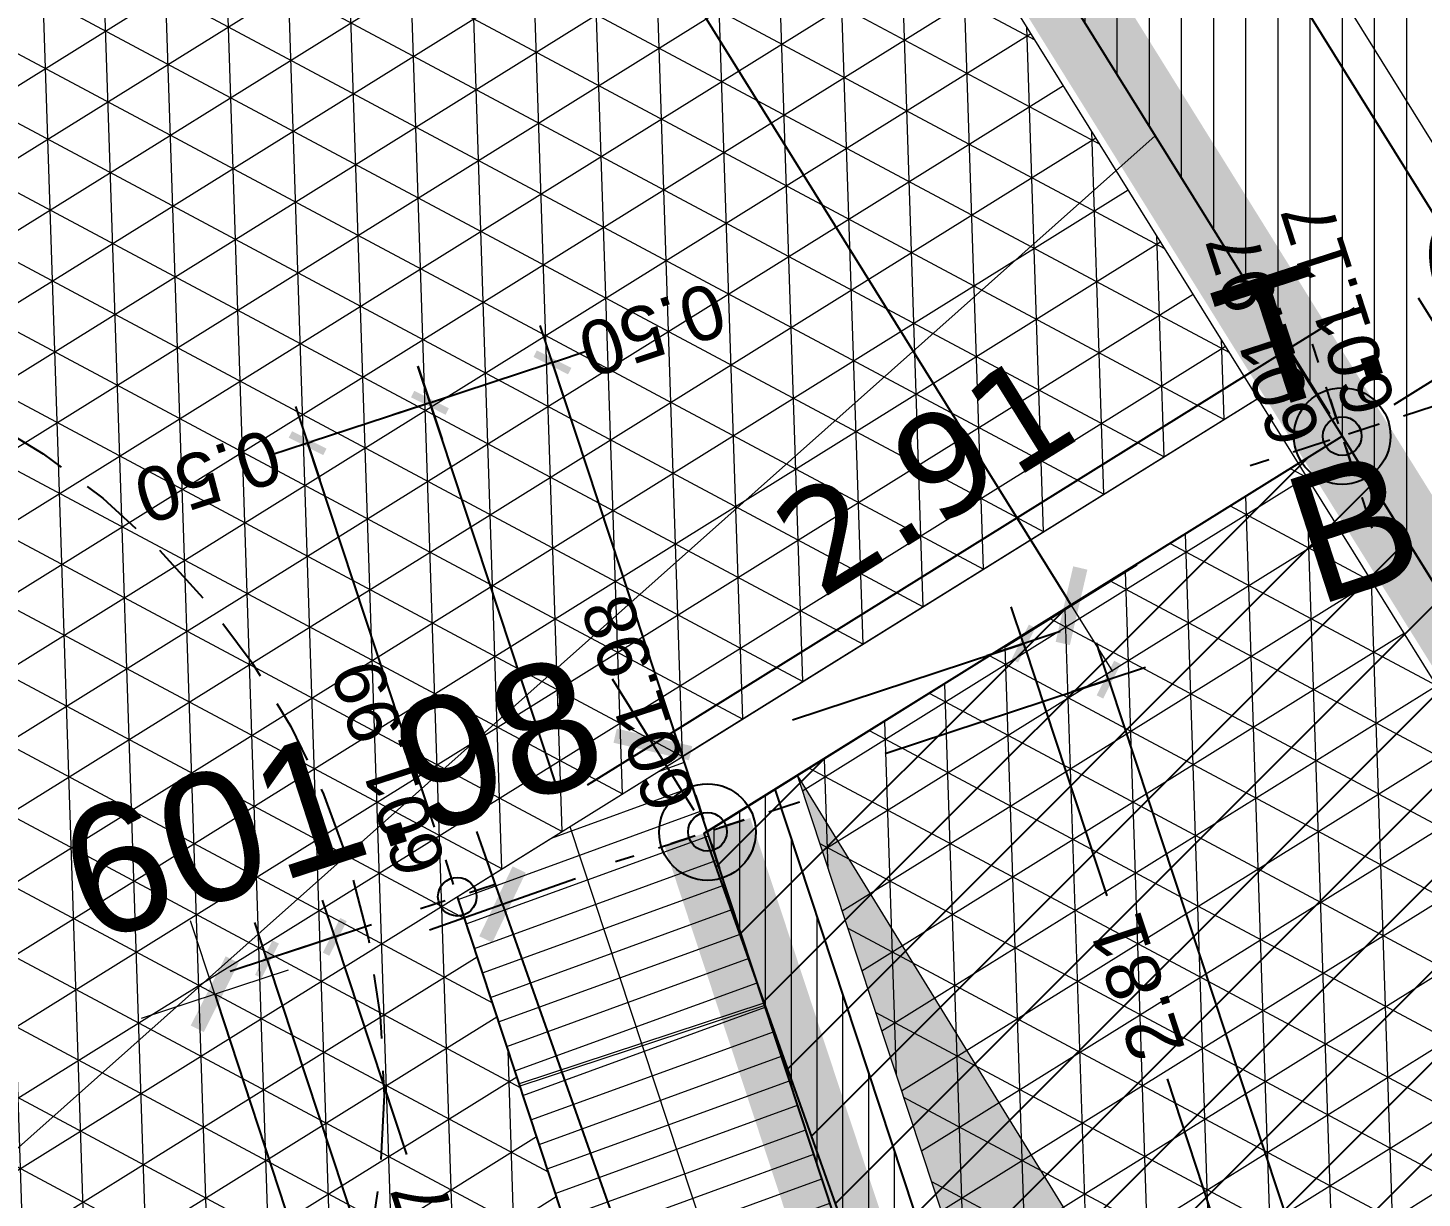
# Model space of a CAD drawing. Header units: metres. Extents: x 678805 to 1359287, y 2747329 to 5497370.
# Drawn here: x 679722.32 to 679727.73, y 2748633.65 to 2748638.19 of the extents above; entities that cross this region are included whole.
import ezdxf
from ezdxf.enums import TextEntityAlignment as Align

# ---------------------------------------------------------------- set-up
doc = ezdxf.new("R2010")
doc.units = ezdxf.units.M
for name, pattern in [('XREF_MON_BUILDINGS$0$DASHEDX2', [1.5, 1, -0.5]), ('XREF_MON_SFT_TREES$0$HIDDEN', [0.375, 0.25, -0.125]), ('XREF_MON_WATERFEATURE$0$DASHEDX2', [1.5, 1, -0.5])]:
    doc.linetypes.add(name, pattern=pattern)
for name, color, linetype in [('00_XREF_MON_HSC_PAVEMENT', 7, 'Continuous'), ('00_XREF_TWQ_BUILDINGS', 7, 'Continuous'), ('00_XREF_TWQ_SFT_TREES', 7, 'Continuous'), ('XREF_MON_BUILDINGS$0$02-L-05 Stair', 6, 'Continuous'), ('XREF_MON_BUILDINGS$0$02-L-05 Stair_Levels', 81, 'Continuous'), ('XREF_MON_BUILDINGS$0$COTAUX', 7, 'Continuous'), ('XREF_MON_GENERAL_LAYOUT$0$02-L-Edge Line', 4, 'Continuous'), ('XREF_MON_GENERAL_LAYOUT$0$02-L-Edge Line Stair +10cm', 6, 'Continuous'), ('XREF_MON_GENERAL_LAYOUT$0$02-L-Plan Change', 8, 'Continuous'), ('XREF_MON_SFT_TREES$0$SL_TREE_CANOPY', 251, 'XREF_MON_SFT_TREES$0$HIDDEN'), ('XREF_MON_WATERFEATURE$0$COTAUX', 7, 'Continuous')]:
    doc.layers.add(name, color=color, linetype=linetype)
for name, color, linetype, true_color in [('02-L-Waterfeatures 01', 7, 'Continuous', 0x4da6ff), ('XREF_MON_SFT_TREES$0$SL_TREE_ACACIA_FARNESIANA', 7, 'Continuous', 0xe0e000), ('XREF_MON_WATERFEATURE$0$01-TX-Cotes_1-100', 7, 'Continuous', 0x3f5f7f), ('XREF_MON_WATERFEATURE$0$01-TX-Dimensions_1-100', 7, 'Continuous', 0x3f5f7f)]:
    doc.layers.add(name, color=color, linetype=linetype, true_color=true_color)
for name, color, linetype, lineweight in [('XREF_MON_BUILDINGS$0$02-L-02 Retaining walls', 4, 'Continuous', 5), ('XREF_MON_BUILDINGS$0$02-L-02 Retaining walls_levels', 21, 'Continuous', 5), ('XREF_MON_GENERAL_LAYOUT$0$02-L-Level Curves 0.25-0.75m', 33, 'Continuous', 5), ('XREF_MON_GENERAL_LAYOUT$0$02-L-Level Curves 0.50m', 33, 'Continuous', 5), ('XREF_MON_GENERAL_LAYOUT$0$02-L-Level Curves 1m', 37, 'Continuous', 5), ('XREF_MON_GENERAL_LAYOUT$0$02-L-Material Change', 251, 'Continuous', 5), ('XREF_MON_HSC_PAVEMENT$0$02-L-B-Flat Bar', 251, 'Continuous', 5)]:
    doc.layers.add(name, color=color, linetype=linetype, lineweight=lineweight)
for name, color, linetype, lineweight, true_color in [('XREF_MON_HSC_PAVEMENT$0$03-TR-Pavement_01_Compacted Ground', 7, 'Continuous', 5, 0x5a4f30), ('XREF_MON_HSC_PAVEMENT$0$03-TR-Pavement_02_Sealed Gravel', 7, 'Continuous', 5, 0x38321e), ('XREF_MON_HSC_PAVEMENT$0$03-TR-Pavement_05_Precast irregular Concrete Blocks_Open Joint', 7, 'Continuous', 5, 0x82ae7e), ('XREF_MON_HSC_PAVEMENT$0$03-TR-Pavement_07_Precast Concrete Blocks 60X40', 7, 'Continuous', 5, 0x999999), ('XREF_MON_HSC_PAVEMENT$0$03-TR-Pavement_07_Precast irregular Concrete Blocks', 7, 'Continuous', 5, 0xb3b3b3), ('XREF_MON_WATERFEATURE$0$02-L-projecció 2', 7, 'Continuous', 5, 0x636363)]:
    doc.layers.add(name, color=color, linetype=linetype, lineweight=lineweight, true_color=true_color)
doc.layers.get('XREF_MON_SFT_TREES$0$SL_TREE_ACACIA_FARNESIANA').off()
doc.styles.add('XREF_MON_BUILDINGS$0$E200', font='verdana.ttf', dxfattribs={"height": 0.4})
doc.styles.add('XREF_MON_BUILDINGS$0$Standard', font='arial.ttf')
doc.styles.add('XREF_MON_GENERAL_LAYOUT$0$Standard', font='arial.ttf')
doc.styles.add('XREF_MON_WATERFEATURE$0$Standard', font='arial.ttf')
doc.dimstyles.new('XREF_MON_BUILDINGS$0$E200', dxfattribs={"dimscale": 0.03, "dimtxt": 12, "dimasz": 1, "dimexe": 0.1, "dimexo": 1, "dimgap": 4, "dimtad": 1, "dimzin": 0, "dimdsep": 46, "dimtxsty": 'XREF_MON_BUILDINGS$0$E200', "dimblk1": 'XREF_MON_BUILDINGS$0$LINCOT200', "dimblk2": 'XREF_MON_BUILDINGS$0$LINCOT200', "dimsah": 1, "dimcen": 0.1, "dimdle": 0.1, "dimse1": 1, "dimse2": 1, "dimclrt": 256, "dimadec": 0, "dimazin": 0, "dimtfac": 0.015385, "dimtofl": 0, "dimtmove": 0, "dimatfit": 3, "dimldrblk": 'XREF_MON_BUILDINGS$0$LINCOT200', "dimfxl": 1, "dimtolj": 1, "dimtzin": 0, "dimarcsym": 0})
doc.dimstyles.new('XREF_MON_WATERFEATURE$0$E100', dxfattribs={"dimscale": 0.03, "dimtxt": 7, "dimasz": 0.5, "dimexe": 0.1, "dimexo": 15, "dimgap": 4, "dimtad": 1, "dimzin": 0, "dimdsep": 46, "dimtxsty": 'XREF_MON_WATERFEATURE$0$Standard', "dimblk1": 'XREF_MON_WATERFEATURE$0$LINCOT200', "dimblk2": 'XREF_MON_WATERFEATURE$0$LINCOT200', "dimsah": 1, "dimcen": 0.1, "dimdle": 0.1, "dimclrt": 256, "dimadec": 0, "dimazin": 0, "dimtfac": 0.015385, "dimtofl": 0, "dimtmove": 0, "dimatfit": 3, "dimldrblk": 'XREF_MON_WATERFEATURE$0$LINCOT200', "dimfxl": 1, "dimtolj": 1, "dimtzin": 0, "dimarcsym": 0})
pattern_1 = [(90, (15.58814, 5.14732), (-0.1247775, 0), [])]

# ---------------------------------------------------------------- blocks, each defined once
blk = doc.blocks.new('*U159')
at = {"linetype": 'XREF_MON_BUILDINGS$0$DASHEDX2', "ltscale": 0.5}
for points in [[(0, -1.5), (0, 1.5)], [(1.5, 0), (-1.5, 0)]]:
    blk.add_lwpolyline(points, dxfattribs=at)
blk.add_circle((0, 0), 0.75)
at = {"ltscale": 0.3, "style": 'XREF_MON_BUILDINGS$0$Standard'}
blk.add_attdef('COTES', text='', height=2, dxfattribs=at).set_placement((-5.388, 2.308), align=Align.MIDDLE)
blk = doc.blocks.new('XREF_MON_BUILDINGS$0$LINCOT200')
for p, q in [((0, -10), (0, 10)), ((0, 0), (10, 0))]:
    blk.add_line(p, q)
at = {"const_width": 1.88}
blk.add_lwpolyline([(3.54, -3.54), (-3.54, 3.54)], dxfattribs=at)
at = {"layer": 'XREF_MON_BUILDINGS$0$COTAUX'}
blk.add_line((0, 0), (-1.25, 0), dxfattribs=at)
blk = doc.blocks.new('*D232')
at = {"layer": 'DEFPOINTS', "color": 0, "transparency": 16777216}
for p in [(679724.956, 2748635.0672), (679731.1618, 2748616.2024), (679729.2507, 2748615.5737)]:
    blk.add_point(p, dxfattribs=at)
at = {"layer": 'XREF_MON_BUILDINGS$0$02-L-02 Retaining walls_levels', "color": 0, "lineweight": -2, "transparency": 16777216}
blk.add_line((679723.0542, 2748634.41), (679729.2413, 2748615.6022), dxfattribs=at)
at = {"layer": 'XREF_MON_BUILDINGS$0$02-L-02 Retaining walls_levels', "color": 0, "lineweight": -2, "transparency": 16777216, "xscale": 0.03, "yscale": 0.03, "zscale": 0.03}
for p, rotation in [((679723.0448, 2748634.4385), 108.2093313821452), ((679729.2507, 2748615.5737), 288.2093313821453)]:
    blk.add_blockref('XREF_MON_BUILDINGS$0$LINCOT200', p, dxfattribs=dict(at, rotation=rotation))
at = {"layer": 'XREF_MON_BUILDINGS$0$02-L-02 Retaining walls_levels', "transparency": 16777216, "insert": (679726.4604, 2748625.109), "char_height": 0.4, "attachment_point": 5, "rotation": 288.2093, "style": 'XREF_MON_BUILDINGS$0$E200'}
blk.add_mtext('\\A1;19.86', dxfattribs=at)
blk = doc.blocks.new('*D183')
at = {"layer": 'DEFPOINTS', "color": 0, "transparency": 16777216}
for p in [(679721.0882, 2748646.7587), (679735.4847, 2748625.0724), (679734.8369, 2748624.6692)]:
    blk.add_point(p, dxfattribs=at)
at = {"layer": 'XREF_MON_BUILDINGS$0$02-L-02 Retaining walls_levels', "color": 0, "lineweight": -2, "transparency": 16777216}
blk.add_line((679721.7518, 2748647.1365), (679735.4688, 2748625.0978), dxfattribs=at)
at = {"layer": 'XREF_MON_BUILDINGS$0$02-L-02 Retaining walls_levels', "color": 0, "lineweight": -2, "transparency": 16777216, "xscale": 0.03, "yscale": 0.03, "zscale": 0.03}
for p, rotation in [((679721.736, 2748647.1619), 121.8984010332734), ((679735.4847, 2748625.0724), 301.8984010332734)]:
    blk.add_blockref('XREF_MON_BUILDINGS$0$LINCOT200', p, dxfattribs=dict(at, rotation=rotation))
at = {"layer": 'XREF_MON_BUILDINGS$0$02-L-02 Retaining walls_levels', "transparency": 16777216, "insert": (679729.6552, 2748635.0597), "char_height": 0.4, "attachment_point": 5, "rotation": 301.8984, "style": 'XREF_MON_BUILDINGS$0$E200'}
blk.add_mtext('\\A1;26.02', dxfattribs=at)
blk = doc.blocks.new('*D219')
at = {"layer": 'DEFPOINTS', "color": 0, "ltscale": 0.3, "transparency": 16777216}
for p in [(679727.4229, 2748636.602), (679724.7442, 2748635.4072), (679724.9561, 2748635.0667)]:
    blk.add_point(p, dxfattribs=at)
at = {"layer": 'XREF_MON_BUILDINGS$0$02-L-05 Stair_Levels', "color": 0, "lineweight": -2, "ltscale": 0.3, "transparency": 16777216}
blk.add_line((679727.1855, 2748636.9266), (679724.7697, 2748635.423), dxfattribs=at)
at = {"layer": 'XREF_MON_BUILDINGS$0$02-L-05 Stair_Levels', "color": 0, "lineweight": -2, "ltscale": 0.3, "transparency": 16777216, "xscale": 0.03, "yscale": 0.03, "zscale": 0.03}
for p, rotation in [((679727.2109, 2748636.9425), 31.89840104439388), ((679724.7442, 2748635.4072), 211.8984010443939)]:
    blk.add_blockref('XREF_MON_BUILDINGS$0$LINCOT200', p, dxfattribs=dict(at, rotation=rotation))
at = {"layer": 'XREF_MON_BUILDINGS$0$02-L-05 Stair_Levels', "ltscale": 0.3, "transparency": 16777216, "insert": (679725.8042, 2748636.4534), "char_height": 0.4, "attachment_point": 5, "rotation": 31.8984, "style": 'XREF_MON_BUILDINGS$0$E200'}
blk.add_mtext('\\A1;2.91', dxfattribs=at)
blk = doc.blocks.new('*D215')
at = {"layer": 'DEFPOINTS', "color": 0, "transparency": 16777216}
for p in [(679721.0969, 2748646.7657), (679727.4229, 2748636.6019), (679726.368, 2748635.9454)]:
    blk.add_point(p, dxfattribs=at)
at = {"layer": 'XREF_MON_BUILDINGS$0$02-L-02 Retaining walls_levels', "color": 0, "lineweight": -2, "transparency": 16777216}
blk.add_line((679720.0579, 2748646.0836), (679726.3522, 2748635.9708), dxfattribs=at)
at = {"layer": 'XREF_MON_BUILDINGS$0$02-L-02 Retaining walls_levels', "color": 0, "lineweight": -2, "transparency": 16777216, "xscale": 0.03, "yscale": 0.03, "zscale": 0.03}
for p, rotation in [((679720.0421, 2748646.1091), 121.8984010276611), ((679726.368, 2748635.9454), 301.8984010276611)]:
    blk.add_blockref('XREF_MON_BUILDINGS$0$LINCOT200', p, dxfattribs=dict(at, rotation=rotation))
at = {"layer": 'XREF_MON_BUILDINGS$0$02-L-02 Retaining walls_levels', "transparency": 16777216, "insert": (679723.4835, 2748641.2005), "char_height": 0.4, "attachment_point": 5, "rotation": 301.8984, "style": 'XREF_MON_BUILDINGS$0$E200'}
blk.add_mtext('\\A1;11.97', dxfattribs=at)
blk = doc.blocks.new('*U120')
at = {"linetype": 'XREF_MON_BUILDINGS$0$DASHEDX2', "ltscale": 0.5}
for points in [[(0, -1.5), (0, 1.5)], [(1.5, 0), (-1.5, 0)]]:
    blk.add_lwpolyline(points, dxfattribs=at)
blk.add_circle((0, 0), 0.75)
at = {"ltscale": 0.3, "style": 'XREF_MON_BUILDINGS$0$Standard'}
blk.add_attdef('COTES', text='', height=2, dxfattribs=at).set_placement((4.577, 1.739), align=Align.MIDDLE)
blk = doc.blocks.new('*U163')
at = {"linetype": 'XREF_MON_BUILDINGS$0$DASHEDX2', "ltscale": 0.5}
for points in [[(0, -1.5), (0, 1.5)], [(1.5, 0), (-1.5, 0)]]:
    blk.add_lwpolyline(points, dxfattribs=at)
blk.add_circle((0, 0), 0.75)
at = {"ltscale": 0.3, "style": 'XREF_MON_BUILDINGS$0$Standard'}
blk.add_attdef('COTES', text='', height=2, dxfattribs=at).set_placement((4.78, -1.389), align=Align.MIDDLE)
blk = doc.blocks.new('*D168')
at = {"layer": 'DEFPOINTS', "color": 0, "ltscale": 0.3, "transparency": 16777216}
for p in [(679727.8723, 2748636.8834), (679727.4208, 2748636.6024), (679734.8435, 2748624.6765)]:
    blk.add_point(p, dxfattribs=at)
at = {"layer": 'XREF_MON_BUILDINGS$0$02-L-05 Stair_Levels', "color": 0, "lineweight": -2, "ltscale": 0.3, "transparency": 16777216}
blk.add_line((679735.2791, 2748624.983), (679727.8881, 2748636.8579), dxfattribs=at)
at = {"layer": 'XREF_MON_BUILDINGS$0$02-L-05 Stair_Levels', "color": 0, "lineweight": -2, "ltscale": 0.3, "transparency": 16777216, "xscale": 0.03, "yscale": 0.03, "zscale": 0.03}
for p, rotation in [((679727.8723, 2748636.8834), 121.8982396766706), ((679735.2949, 2748624.9575), 301.8982396766706)]:
    blk.add_blockref('XREF_MON_BUILDINGS$0$LINCOT200', p, dxfattribs=dict(at, rotation=rotation))
at = {"layer": 'XREF_MON_BUILDINGS$0$02-L-05 Stair_Levels', "ltscale": 0.3, "transparency": 16777216, "insert": (679731.8622, 2748631.0939), "char_height": 0.4, "attachment_point": 5, "rotation": 301.8982, "style": 'XREF_MON_BUILDINGS$0$E200'}
blk.add_mtext('\\A1;14.05', dxfattribs=at)
blk = doc.blocks.new('*D169')
at = {"layer": 'DEFPOINTS', "color": 0, "ltscale": 0.3, "transparency": 16777216}
for p in [(679724.954, 2748635.067), (679729.7488, 2748621.5056), (679728.9557, 2748621.2252)]:
    blk.add_point(p, dxfattribs=at)
at = {"layer": 'XREF_MON_BUILDINGS$0$02-L-05 Stair_Levels', "color": 0, "lineweight": -2, "ltscale": 0.3, "transparency": 16777216}
blk.add_line((679724.1709, 2748634.7583), (679728.9457, 2748621.2534), dxfattribs=at)
at = {"layer": 'XREF_MON_BUILDINGS$0$02-L-05 Stair_Levels', "color": 0, "lineweight": -2, "ltscale": 0.3, "transparency": 16777216, "xscale": 0.03, "yscale": 0.03, "zscale": 0.03}
for p, rotation in [((679724.1609, 2748634.7866), 109.4712922501965), ((679728.9557, 2748621.2252), 289.4712922501965)]:
    blk.add_blockref('XREF_MON_BUILDINGS$0$LINCOT200', p, dxfattribs=dict(at, rotation=rotation))
at = {"layer": 'XREF_MON_BUILDINGS$0$02-L-05 Stair_Levels', "ltscale": 0.3, "transparency": 16777216, "insert": (679726.8686, 2748628.1156), "char_height": 0.4, "attachment_point": 5, "rotation": 289.4713, "style": 'XREF_MON_BUILDINGS$0$E200'}
blk.add_mtext('\\A1;14.38', dxfattribs=at)
blk = doc.blocks.new('XREF_MON_SFT_TREES$0$Acacia_pycnantha')
at = {"layer": 'XREF_MON_SFT_TREES$0$SL_TREE_CANOPY', "linetype": 'XREF_MON_SFT_TREES$0$HIDDEN'}
blk.add_circle((0, 0), 3, dxfattribs=at)
blk = doc.blocks.new('XREF_MON_SFT_TREES')
at = {"layer": 'XREF_MON_SFT_TREES$0$SL_TREE_ACACIA_FARNESIANA', "rotation": 25.44812939262281}
blk.add_blockref('XREF_MON_SFT_TREES$0$Acacia_pycnantha', (679720.7021, 2748634.0471), dxfattribs=at)
blk = doc.blocks.new('XREF_MON_HSC_PAVEMENT')
at = {"layer": 'XREF_MON_HSC_PAVEMENT$0$03-TR-Pavement_01_Compacted Ground'}
h = blk.add_hatch(dxfattribs=at)
h.set_pattern_fill('ANSI31', color=256, scale=0.0393, angle=45)
h.set_pattern_definition(pattern_1)
h.paths.add_polyline_path([(679731.8593, 2748629.4671), (679732.6235, 2748629.9427), (679723.081, 2748645.2737), (679721.0932, 2748646.7651)])
at = {"layer": 'XREF_MON_HSC_PAVEMENT$0$03-TR-Pavement_02_Sealed Gravel', "linetype": 'Continuous'}
h = blk.add_hatch(dxfattribs=at)
h.set_pattern_fill('ANSI31', color=256, scale=0.0393, angle=45)
h.set_pattern_definition(pattern_1)
h.paths.add_polyline_path([(679733.013, 2748646.8588), (679734.252, 2748647.63), (679733.9617, 2748648.5094), (679732.7227, 2748647.7382), (679730.951, 2748653.1045), (679732.19, 2748653.8757), (679725.0315, 2748657.4611), (679728.0347, 2748648.3652), (679726.7953, 2748647.5938), (679723.7926, 2748656.6901), (679725.0313, 2748657.4611), (679717.8736, 2748661.0461), (679723.081, 2748645.2737), (679732.6235, 2748629.9427), (679731.8595, 2748629.4672), (679734.7891, 2748624.7604), (679740.6071, 2748628.3816), (679738.8185, 2748633.7988), (679738.1654, 2748635.7769), (679737.8751, 2748636.6563), (679736.6361, 2748635.8851), (679734.9549, 2748640.9773), (679736.1939, 2748641.7485), (679735.9035, 2748642.6279), (679734.6645, 2748641.8567)])
h.paths.add_polyline_path([(679728.473, 2748651.5621), (679729.712, 2748652.3333), (679732.4271, 2748644.1094), (679731.1881, 2748643.3382)], flags=16)
h.paths.add_polyline_path([(679730.9475, 2748639.5431), (679729.7075, 2748638.7713), (679727.0856, 2748646.7143), (679728.325, 2748647.4858)], flags=16)
h.paths.add_polyline_path([(679731.4785, 2748642.4588), (679732.7175, 2748643.2301), (679734.3987, 2748638.1379), (679733.1597, 2748637.3667)], flags=16)
h.paths.add_polyline_path([(679725.5568, 2748646.8229), (679724.3178, 2748646.0517), (679721.3146, 2748655.1478), (679722.5537, 2748655.919)], flags=16)
h.paths.add_polyline_path([(679734.689, 2748637.2585), (679736.3405, 2748632.2563), (679735.1015, 2748631.4851), (679733.45, 2748636.4873)], flags=16)
at = {"layer": 'XREF_MON_HSC_PAVEMENT$0$03-TR-Pavement_05_Precast irregular Concrete Blocks_Open Joint'}
h = blk.add_hatch(dxfattribs=at)
h.set_pattern_fill('SWAMP', color=256, scale=0.01)
h.set_pattern_definition([(0, (0, 0), (0.127, 0.219970452362), [0.03175, -0.22225]), (90, (0.01588, 0), (-0.127, 0.219970452362), [0.015875, -0.424065904724]), (90, (0.01984, 0), (-0.127, 0.219970452362), [0.0127, -0.427240904724]), (90, (0.0119, 0), (-0.127, 0.219970452362), [0.0127, -0.427240904724]), (60, (0.02381, 0), (-0.126999999827, 0.219970452462), [0.01016, -0.24384]), (120, (0.00794, 0), (-0.253999999827, 1e-10), [0.01016, -0.24384])])
edge = h.paths.add_edge_path()
edge.add_line((679731.987, 2748615.0577), (679736.7875, 2748616.6427))
edge.add_line((679736.7875, 2748616.6427), (679725.3052, 2748635.2851))
edge.add_line((679725.3052, 2748635.2851), (679731.987, 2748615.0577))
edge.add_line((679731.987, 2748615.0577), (679736.7875, 2748616.6427))
at = {"layer": 'XREF_MON_HSC_PAVEMENT$0$03-TR-Pavement_07_Precast Concrete Blocks 60X40'}
h = blk.add_hatch(dxfattribs=at)
h.set_pattern_fill('ANSI31', color=256, scale=0.0315, angle=335)
h.set_pattern_definition([(20, (-31.1775, -10.29744), (-0.0342062895844, 0.0939810082364), [])])
h.paths.add_polyline_path([(679723.9856, 2748634.8165), (679724.8592, 2748635.3603), (679725.7396, 2748632.6937), (679725.2651, 2748632.5364), (679730.2859, 2748617.3379), (679729.8087, 2748617.1798)])
h = blk.add_hatch(dxfattribs=at)
h.set_pattern_fill('ANSI31', color=256, scale=0.0315, angle=45)
h.set_pattern_definition([(90, (-31.1775, -10.29744), (-0.1000125, 0), [])])
h.paths.add_polyline_path([(679725.2181, 2748635.2302), (679724.956, 2748635.0671), (679725.7403, 2748632.694), (679726.025, 2748632.7873), (679726.025, 2748632.7873)])
at = {"layer": 'XREF_MON_HSC_PAVEMENT$0$03-TR-Pavement_07_Precast irregular Concrete Blocks', "linetype": 'Continuous'}
h = blk.add_hatch(dxfattribs=at)
h.set_pattern_fill('NET3', color=256, scale=0.075, angle=91.9)
h.set_pattern_definition([(91.9, (679724.85914, 2748635.36029), (-0.237994, -0.007895), []), (151.9, (679724.85914, 2748635.36029), (-0.1121597, -0.2100565), []), (211.9, (679724.85914, 2748635.36029), (0.1258344, -0.2021614), [])])
h.paths.add_polyline_path([(679727.2482, 2748636.4977), (679725.217, 2748635.2334), (679725.2178, 2748635.231)], flags=17)
h.paths.add_polyline_path([(679716.6843, 2748648.7976), (679725.1385, 2748623.191), (679714.2472, 2748616.4121), (679715.5487, 2748612.4722), (679729.8088, 2748617.1804), (679723.9856, 2748634.8165), (679724.8591, 2748635.3603), (679727.0913, 2748636.7496), (679720.9108, 2748646.6797)])
h = blk.add_hatch(dxfattribs=at)
h.set_pattern_fill('NET3', color=256, scale=0.075, angle=91.9)
h.set_pattern_definition([(91.9, (0, 0), (-0.237994082671, -0.007895076854), []), (151.9, (0, 0), (-0.112159704215, -0.21005645997), []), (211.9, (0, 0), (0.125834378456, -0.202161383117), [])])
h.paths.add_polyline_path([(679729.8386, 2748621.5615), (679734.6721, 2748624.5699), (679727.2482, 2748636.4977), (679725.3054, 2748635.2846)])
at = {"layer": 'XREF_MON_HSC_PAVEMENT$0$02-L-B-Flat Bar'}
blk.add_lwpolyline([(679721.0932, 2748646.7651), (679731.8595, 2748629.4672), (679732.6235, 2748629.9427), (679723.081, 2748645.2737), (679717.8736, 2748661.0461), (679716.0831, 2748661.9429)], close=True, dxfattribs=at)
blk.add_lwpolyline([(679725.3052, 2748635.2851), (679736.7875, 2748616.6427)], dxfattribs=at)
blk = doc.blocks.new('XREF_MON_GENERAL_LAYOUT')
at = {"layer": 'XREF_MON_GENERAL_LAYOUT$0$02-L-Edge Line', "ltscale": 0.3}
blk.add_line((679721.0932, 2748646.7651), (679734.8419, 2748624.6755), dxfattribs=at)
blk.add_lwpolyline([(679730.2859, 2748617.3379), (679731.5563, 2748613.4923), (679732.0279, 2748613.6481), (679724.8592, 2748635.3603)], dxfattribs=at)
at = {"layer": 'XREF_MON_GENERAL_LAYOUT$0$02-L-Edge Line Stair +10cm'}
for points in [[(679725.218, 2748635.2303), (679732.3128, 2748613.7421)], [(679723.9856, 2748634.8166), (679729.8085, 2748617.1803)]]:
    blk.add_lwpolyline(points, dxfattribs=at)
at = {"layer": 'XREF_MON_GENERAL_LAYOUT$0$02-L-Level Curves 0.25-0.75m', "ltscale": 0.3}
for points in [[(679638.5815, 2748667.1937), (679676.3981, 2748677.4386), (679724.8817, 2748674.828), (679724.4746, 2748664.8645), (679736.0109, 2748653.9544), (679736.6851, 2748651.9129), (679738.1003, 2748649.6391), (679726.0052, 2748638.8732), (679732.2961, 2748628.7658), (679728.0055, 2748625.8309)], [(679699.9638, 2748606.0224), (679687.7402, 2748601.6903), (679644.7398, 2748665.1147), (679677.4605, 2748674.229), (679716.7625, 2748672.1471), (679716.3927, 2748662.1937), (679718.15, 2748661.0375), (679716.7823, 2748659.8202), (679721.0932, 2748646.7651), (679728.9354, 2748634.1654), (679725.9435, 2748632.0762), (679730.7582, 2748617.4939), (679729.8085, 2748617.1803), (679727.8862, 2748623.0027), (679715.3361, 2748611.8318)]]:
    blk.add_lwpolyline(points, dxfattribs=at)
at = {"layer": 'XREF_MON_GENERAL_LAYOUT$0$02-L-Level Curves 0.50m', "ltscale": 0.3}
blk.add_lwpolyline([(679700.2058, 2748605.2899), (679684.9248, 2748599.8882), (679640.3444, 2748665.6431), (679676.9293, 2748675.8338), (679720.8225, 2748673.4877), (679720.4114, 2748663.521), (679728.6177, 2748655.7767), (679720.5027, 2748648.5535), (679721.0932, 2748646.7651), (679730.6157, 2748631.4656), (679726.9744, 2748628.9538)], dxfattribs=at)
at = {"layer": 'XREF_MON_GENERAL_LAYOUT$0$02-L-Level Curves 1m', "ltscale": 0.3}
blk.add_lwpolyline([(679713.2513, 2748618.146), (679718.0648, 2748621.4384), (679714.6003, 2748627.0049), (679726.6928, 2748637.7685), (679721.0932, 2748646.7651), (679718.4442, 2748654.7875), (679712.3612, 2748660.8618), (679712.7027, 2748670.8066), (679677.9917, 2748672.6242), (679649.1353, 2748664.5863), (679690.5556, 2748603.4924), (679699.7219, 2748606.755)], dxfattribs=at)
at = {"layer": 'XREF_MON_GENERAL_LAYOUT$0$02-L-Material Change', "ltscale": 0.3}
for points in [[(679734.6721, 2748624.5699), (679720.9108, 2748646.6797), (679715.8474, 2748662.0137)], [(679727.0913, 2748636.7496), (679724.8592, 2748635.3603)], [(679723.9856, 2748634.8166), (679724.8592, 2748635.3603)], [(679725.3054, 2748635.2847), (679731.987, 2748615.0577)], [(679724.4224, 2748635.0884), (679730.2859, 2748617.3379)]]:
    blk.add_lwpolyline(points, dxfattribs=at)
at = {"layer": 'XREF_MON_GENERAL_LAYOUT$0$02-L-Plan Change', "lineweight": 0, "ltscale": 0.2}
blk.add_lwpolyline([(679727.418, 2748636.6033), (679724.956, 2748635.0672)], dxfattribs=at)
at = {"style": 'XREF_MON_GENERAL_LAYOUT$0$Standard'}
for tag, rotation, p in [('604,00', 330.2643, (679905.7703, 2748776.5578)), ('603,00', 330.2643, (679901.8609, 2748753.4772)), ('600,00', 133.826, (679944.5968, 2748745.1526)), ('602,00', 330.2643, (679883.3192, 2748738.7269)), ('601,00', 117.8906, (679920.972, 2748732.8701)), ('601,00', 330.2643, (679864.7775, 2748723.9765)), ('600,00', 40.8833, (679777.4054, 2748705.4436, 1.17)), ('602,00', 330.2643, (679941.2749, 2748705.483)), ('601,00', 40.8833, (679701.7984, 2748703.8886, 1.17)), ('598,00', 62.091, (679810.2666, 2748702.6187)), ('600,00', 330.2643, (679877.7815, 2748691.1312)), ('600,00', 19.5511, (679920.4438, 2748685.4955)), ('601,00', 330.2643, (679934.8129, 2748683.8036)), ('599,00', 330.2643, (679854.5671, 2748679.0611)), ('600,00', 88.3928, (679743.9135, 2748675.5716)), ('599,00', 20.6086, (679924.2599, 2748675.2164)), ('601,00', 88.3928, (679728.0346, 2748671.3178, -2)), ('602,00', 88.3928, (679711.8258, 2748665.9661, -1)), ('603,00', 88.3928, (679695.6151, 2748660.611)), ('599,00', 40.8833, (679788.8073, 2748655.8292, 1.17)), ('601,00', 40.8833, (679627.6123, 2748644.6026, 1.17)), ('603,00', 41.7058, (679702.4989, 2748628.4844, 1.17)), ('600,00', 40.8833, (679645.925, 2748597.9261, 1.17)), ('599,00', 34.2277, (679673.5744, 2748555.136, 5.34))]:
    blk.add_attdef(tag, text='', height=1, rotation=rotation, dxfattribs=at).set_placement(p, align=Align.MIDDLE)
at = {"ltscale": 0.3, "style": 'XREF_MON_GENERAL_LAYOUT$0$Standard'}
for tag, rotation, p in [('603,50', 330.2643, (679911.5006, 2748760.5702)), ('602,50', 330.2643, (679892.8647, 2748745.8464)), ('600,50', 133.826, (679933.0483, 2748738.7294)), ('601,50', 330.2643, (679873.5807, 2748731.6715)), ('601,50', 101.2857, (679909.522, 2748726.9453)), ('602,50', 330.2643, (679948.6249, 2748713.8598)), ('600,50', 39.606, (679743.2426, 2748706.9713)), ('600,50', 330.2643, (679880.266, 2748702.726)), ('600,50', 17.3537, (679917.6151, 2748690.5539)), ('599,50', 330.2643, (679867.1975, 2748684.7162)), ('599,50', 18.8944, (679921.7104, 2748680.5784)), ('599,50', 39.606, (679778.9915, 2748677.2412)), ('600,50', 88.3928, (679735.9249, 2748673.5861)), ('601,50', 88.3928, (679719.9063, 2748668.581)), ('602,50', 88.3928, (679703.4738, 2748663.4518)), ('598,50', 330.2643, (679861.7651, 2748662.3968)), ('601,50', 39.606, (679610.5133, 2748662.0612)), ('600,00', 41.7058, (679752.3076, 2748637.6854)), ('601,00', 41.7058, (679736.0441, 2748634.5376)), ('599,00', 35.0835, (679763.0433, 2748634.415, 1.17)), ('602,00', 41.7058, (679720.1743, 2748633.0959, 1.17)), ('600,00', 35.0835, (679747.0628, 2748629.9031, 1.17)), ('601,00', 35.0835, (679731.2456, 2748625.2389, 1.17)), ('600,50', 39.606, (679636.9197, 2748621.3387)), ('602,00', 35.0835, (679715.3998, 2748620.6394, 1.17)), ('599,50', 28.7604, (679659.4816, 2748574.3233))]:
    blk.add_attdef(tag, text='', height=1, rotation=rotation, dxfattribs=at).set_placement(p, align=Align.MIDDLE)
blk = doc.blocks.new('*U593')
at = {"linetype": 'XREF_MON_WATERFEATURE$0$DASHEDX2', "ltscale": 0.5}
for points in [[(0, -1.5), (0, 1.5)], [(1.5, 0), (-1.5, 0)]]:
    blk.add_lwpolyline(points, dxfattribs=at)
blk.add_circle((0, 0), 0.75)
at = {"ltscale": 0.3, "style": 'XREF_MON_WATERFEATURE$0$Standard'}
blk.add_attdef('COTES', text='', height=2, dxfattribs=at).set_placement((4.577, 1.739), align=Align.MIDDLE)
blk = doc.blocks.new('*U594')
at = {"linetype": 'XREF_MON_WATERFEATURE$0$DASHEDX2', "ltscale": 0.5}
for points in [[(0, -1.5), (0, 1.5)], [(1.5, 0), (-1.5, 0)]]:
    blk.add_lwpolyline(points, dxfattribs=at)
blk.add_circle((0, 0), 0.75)
at = {"ltscale": 0.3, "style": 'XREF_MON_WATERFEATURE$0$Standard'}
blk.add_attdef('COTES', text='', height=2, dxfattribs=at).set_placement((4.78, -1.389), align=Align.MIDDLE)
blk = doc.blocks.new('*U595')
at = {"linetype": 'XREF_MON_WATERFEATURE$0$DASHEDX2', "ltscale": 0.5}
for points in [[(0, -1.5), (0, 1.5)], [(1.5, 0), (-1.5, 0)]]:
    blk.add_lwpolyline(points, dxfattribs=at)
blk.add_circle((0, 0), 0.75)
at = {"ltscale": 0.3, "style": 'XREF_MON_WATERFEATURE$0$Standard'}
blk.add_attdef('COTES', text='', height=2, dxfattribs=at).set_placement((5.562, 1.001), align=Align.MIDDLE)
blk = doc.blocks.new('*U596')
at = {"linetype": 'XREF_MON_WATERFEATURE$0$DASHEDX2', "ltscale": 0.5}
for points in [[(0, -1.5), (0, 1.5)], [(1.5, 0), (-1.5, 0)]]:
    blk.add_lwpolyline(points, dxfattribs=at)
blk.add_circle((0, 0), 0.75)
at = {"ltscale": 0.3, "style": 'XREF_MON_WATERFEATURE$0$Standard'}
blk.add_attdef('COTES', text='', height=2, dxfattribs=at).set_placement((5.562, 1.001), align=Align.MIDDLE)
blk = doc.blocks.new('XREF_MON_WATERFEATURE$0$LINCOT200')
for p, q in [((0, -10), (0, 10)), ((0, 0), (10, 0))]:
    blk.add_line(p, q)
at = {"const_width": 1.88}
blk.add_lwpolyline([(3.54, -3.54), (-3.54, 3.54)], dxfattribs=at)
at = {"layer": 'XREF_MON_WATERFEATURE$0$COTAUX'}
blk.add_line((0, 0), (-1.25, 0), dxfattribs=at)
blk = doc.blocks.new('*D792')
at = {"layer": 'DEFPOINTS', "color": 0, "transparency": 16777216}
for p in [(679726.512, 2748635.6584), (679725.2181, 2748635.2311), (679729.7507, 2748621.5065)]:
    blk.add_point(p, dxfattribs=at)
at = {"layer": 'XREF_MON_WATERFEATURE$0$01-TX-Dimensions_1-100', "color": 0, "lineweight": -2, "transparency": 16777216}
for p, q in [((679725.6454, 2748635.3722), (679726.5148, 2748635.6594)), ((679726.5167, 2748635.6442), (679728.6324, 2748629.2379)), ((679731.04, 2748621.9481), (679728.9242, 2748628.3544)), ((679730.178, 2748621.6476), (679731.0476, 2748621.9348))]:
    blk.add_line(p, q, dxfattribs=at)
at = {"layer": 'XREF_MON_WATERFEATURE$0$01-TX-Dimensions_1-100', "color": 0, "lineweight": -2, "transparency": 16777216, "xscale": 0.015, "yscale": 0.015, "zscale": 0.015}
for p, rotation in [((679726.512, 2748635.6584), 108.2765840035686), ((679731.0447, 2748621.9338), 288.2765840035686)]:
    blk.add_blockref('XREF_MON_WATERFEATURE$0$LINCOT200', p, dxfattribs=dict(at, rotation=rotation))
at = {"layer": 'XREF_MON_WATERFEATURE$0$01-TX-Dimensions_1-100', "transparency": 16777216, "insert": (679728.7783, 2748628.7961), "char_height": 0.21, "attachment_point": 5, "rotation": 108.2766, "style": 'XREF_MON_WATERFEATURE$0$Standard'}
blk.add_mtext('\\A1;14.45', dxfattribs=at)
blk = doc.blocks.new('*D794')
at = {"layer": 'DEFPOINTS', "color": 0, "transparency": 16777216}
for p in [(679723.9853, 2748634.8176), (679723.2475, 2748634.574), (679729.8085, 2748617.1803)]:
    blk.add_point(p, dxfattribs=at)
at = {"layer": 'XREF_MON_WATERFEATURE$0$01-TX-Dimensions_1-100', "color": 0, "lineweight": -2, "transparency": 16777216}
for p, q in [((679723.5579, 2748634.6765), (679723.2447, 2748634.5731)), ((679723.2522, 2748634.5598), (679726.8617, 2748623.6273)), ((679729.066, 2748616.951), (679727.1529, 2748622.7453)), ((679729.3812, 2748617.0392), (679729.0679, 2748616.9358))]:
    blk.add_line(p, q, dxfattribs=at)
at = {"layer": 'XREF_MON_WATERFEATURE$0$01-TX-Dimensions_1-100', "color": 0, "lineweight": -2, "transparency": 16777216, "xscale": 0.015, "yscale": 0.015, "zscale": 0.015}
for p, rotation in [((679723.2475, 2748634.574), 108.2713974261389), ((679729.0707, 2748616.9367), 288.2713974261389)]:
    blk.add_blockref('XREF_MON_WATERFEATURE$0$LINCOT200', p, dxfattribs=dict(at, rotation=rotation))
at = {"layer": 'XREF_MON_WATERFEATURE$0$01-TX-Dimensions_1-100', "transparency": 16777216, "insert": (679727.0073, 2748623.1863), "char_height": 0.21, "attachment_point": 5, "rotation": 108.2714, "style": 'XREF_MON_WATERFEATURE$0$Standard'}
blk.add_mtext('\\A1;18.57', dxfattribs=at)
blk = doc.blocks.new('*D796')
at = {"layer": 'DEFPOINTS', "color": 0, "transparency": 16777216}
for p in [(679723.4052, 2748636.5759), (679724.5123, 2748634.8161), (679724.0378, 2748634.6595)]:
    blk.add_point(p, dxfattribs=at)
at = {"layer": 'XREF_MON_WATERFEATURE$0$01-TX-Dimensions_1-100', "color": 0, "lineweight": -2, "transparency": 16777216}
for p, q in [((679723.8654, 2748636.7278), (679723.4194, 2748636.5806)), ((679724.3712, 2748635.2434), (679723.8787, 2748636.7354)), ((679723.8967, 2748635.0868), (679723.4042, 2748636.5787)), ((679723.4052, 2748636.5759), (679723.3909, 2748636.5712))]:
    blk.add_line(p, q, dxfattribs=at)
at = {"layer": 'XREF_MON_WATERFEATURE$0$01-TX-Dimensions_1-100', "color": 0, "lineweight": -2, "transparency": 16777216, "xscale": 0.015, "yscale": 0.015, "zscale": 0.015}
for p, rotation in [((679723.8797, 2748636.7325), 18.26961624758511), ((679723.4052, 2748636.5759), 198.2696162475851)]:
    blk.add_blockref('XREF_MON_WATERFEATURE$0$LINCOT200', p, dxfattribs=dict(at, rotation=rotation))
at = {"layer": 'XREF_MON_WATERFEATURE$0$01-TX-Dimensions_1-100', "transparency": 16777216, "insert": (679723.0183, 2748636.4482), "char_height": 0.21, "attachment_point": 5, "rotation": 198.2696, "style": 'XREF_MON_WATERFEATURE$0$Standard'}
blk.add_mtext('\\A1;0.50', dxfattribs=at)
blk = doc.blocks.new('*D798')
at = {"layer": 'DEFPOINTS', "color": 0, "transparency": 16777216}
for p in [(679724.3546, 2748636.8893), (679724.9874, 2748634.973), (679724.5123, 2748634.8161)]:
    blk.add_point(p, dxfattribs=at)
at = {"layer": 'XREF_MON_WATERFEATURE$0$01-TX-Dimensions_1-100', "color": 0, "lineweight": -2, "transparency": 16777216}
for p, q in [((679723.8938, 2748636.7372), (679724.3404, 2748636.8846)), ((679724.8463, 2748635.4003), (679724.3537, 2748636.8922)), ((679724.3546, 2748636.8893), (679724.3689, 2748636.894)), ((679724.3712, 2748635.2434), (679723.8786, 2748636.7353))]:
    blk.add_line(p, q, dxfattribs=at)
at = {"layer": 'XREF_MON_WATERFEATURE$0$01-TX-Dimensions_1-100', "color": 0, "lineweight": -2, "transparency": 16777216, "xscale": 0.015, "yscale": 0.015, "zscale": 0.015}
for p, rotation in [((679724.3546, 2748636.8893), 18.2733762447903), ((679723.8795, 2748636.7325), 198.2733762447903)]:
    blk.add_blockref('XREF_MON_WATERFEATURE$0$LINCOT200', p, dxfattribs=dict(at, rotation=rotation))
at = {"layer": 'XREF_MON_WATERFEATURE$0$01-TX-Dimensions_1-100', "transparency": 16777216, "insert": (679724.7415, 2748637.0171), "char_height": 0.21, "attachment_point": 5, "rotation": 198.2734, "style": 'XREF_MON_WATERFEATURE$0$Standard'}
blk.add_mtext('\\A1;0.50', dxfattribs=at)
blk = doc.blocks.new('*D801')
at = {"layer": 'DEFPOINTS', "color": 0, "transparency": 16777216}
for p in [(679723.9853, 2748634.8176), (679723.5104, 2748634.6608), (679724.7904, 2748632.3802)]:
    blk.add_point(p, dxfattribs=at)
at = {"layer": 'XREF_MON_WATERFEATURE$0$01-TX-Dimensions_1-100', "color": 0, "lineweight": -2, "transparency": 16777216}
for p, q in [((679723.558, 2748634.6765), (679723.5076, 2748634.6598)), ((679723.5151, 2748634.6465), (679723.7892, 2748633.8167)), ((679724.3109, 2748632.2376), (679724.0367, 2748633.0674)), ((679724.3631, 2748632.2391), (679724.3127, 2748632.2224))]:
    blk.add_line(p, q, dxfattribs=at)
at = {"layer": 'XREF_MON_WATERFEATURE$0$01-TX-Dimensions_1-100', "color": 0, "lineweight": -2, "transparency": 16777216, "xscale": 0.015, "yscale": 0.015, "zscale": 0.015}
for p, rotation in [((679723.5104, 2748634.6608), 108.2799966809442), ((679724.3156, 2748632.2234), 288.2799966809442)]:
    blk.add_blockref('XREF_MON_WATERFEATURE$0$LINCOT200', p, dxfattribs=dict(at, rotation=rotation))
at = {"layer": 'XREF_MON_WATERFEATURE$0$01-TX-Dimensions_1-100', "transparency": 16777216, "insert": (679723.913, 2748633.4421), "char_height": 0.21, "attachment_point": 5, "rotation": 108.28, "style": 'XREF_MON_WATERFEATURE$0$Standard'}
blk.add_mtext('\\A1;2.57', dxfattribs=at)
blk = doc.blocks.new('*D802')
at = {"layer": 'DEFPOINTS', "color": 0, "transparency": 16777216}
for p in [(679724.8588, 2748635.3613), (679727.063, 2748633.1317), (679725.7402, 2748632.6945)]:
    blk.add_point(p, dxfattribs=at)
at = {"layer": 'XREF_MON_WATERFEATURE$0$01-TX-Dimensions_1-100', "color": 0, "lineweight": -2, "transparency": 16777216}
for p, q in [((679725.286, 2748635.5025), (679726.1844, 2748635.7994)), ((679726.1863, 2748635.7842), (679726.5048, 2748634.8204)), ((679727.0583, 2748633.1459), (679726.7397, 2748634.1097)), ((679726.1674, 2748632.8357), (679727.0658, 2748633.1326))]:
    blk.add_line(p, q, dxfattribs=at)
at = {"layer": 'XREF_MON_WATERFEATURE$0$01-TX-Dimensions_1-100', "color": 0, "lineweight": -2, "transparency": 16777216, "xscale": 0.015, "yscale": 0.015, "zscale": 0.015}
for p, rotation in [((679726.1816, 2748635.7985), 108.2890959220952), ((679727.063, 2748633.1317), 288.2890959220952)]:
    blk.add_blockref('XREF_MON_WATERFEATURE$0$LINCOT200', p, dxfattribs=dict(at, rotation=rotation))
at = {"layer": 'XREF_MON_WATERFEATURE$0$01-TX-Dimensions_1-100', "transparency": 16777216, "insert": (679726.6223, 2748634.4651), "char_height": 0.21, "attachment_point": 5, "rotation": 108.2891, "style": 'XREF_MON_WATERFEATURE$0$Standard'}
blk.add_mtext('\\A1;2.81', dxfattribs=at)
blk = doc.blocks.new('XREF_MON_BUILDINGS')
at = {"layer": 'XREF_MON_BUILDINGS$0$02-L-05 Stair'}
h = blk.add_hatch(dxfattribs=at)
h.set_pattern_fill('ANSI31', color=256, scale=2)
h.set_pattern_definition([(45, (0, 0), (-0.176776695297, 0.176776695297), [])])
h.paths.add_polyline_path([(679727.418, 2748636.6033), (679734.8419, 2748624.6755), (679729.7504, 2748621.5066), (679724.9431, 2748635.063)])
at = {"layer": 'XREF_MON_BUILDINGS$0$02-L-02 Retaining walls', "ltscale": 0.3, "const_width": 0.35}
for points in [[(679734.8419, 2748624.6755), (679721.0932, 2748646.7651), (679716.0373, 2748662.0764)], [(679731.8884, 2748614.0729), (679724.956, 2748635.0672)]]:
    blk.add_lwpolyline(points, dxfattribs=at)
at = {"layer": 'XREF_MON_BUILDINGS$0$02-L-05 Stair'}
blk.add_lwpolyline([(679727.418, 2748636.6033), (679734.8419, 2748624.6755), (679729.7504, 2748621.5066), (679724.9431, 2748635.063)], close=True, dxfattribs=at)
at = {"layer": 'XREF_MON_BUILDINGS$0$02-L-02 Retaining walls_levels', "xscale": 0.2499999999999999, "yscale": 0.2499999999999999, "zscale": 0.2499999999999999, "rotation": 18}
for name, p, values in [('*U120', (679727.418, 2748636.6033), {'COTES': 'T. 601.97'}), ('*U163', (679727.418, 2748636.6033), {'COTES': 'B. 601.17'}), ('*U159', (679724.956, 2748635.0672), {'COTES': '601.98'})]:
    blk.add_blockref(name, p, dxfattribs=at).add_auto_attribs(values)
at = {"layer": 'XREF_MON_BUILDINGS$0$02-L-05 Stair_Levels', "ltscale": 0.3, "xscale": 0.2499999999999999, "yscale": 0.2499999999999999, "zscale": 0.2499999999999999, "rotation": 18}
for name, p, values in [('*U120', (679727.418, 2748636.6033), {'COTES': 'T. 601.97'}), ('*U159', (679724.956, 2748635.0672), {'COTES': '601.98'})]:
    blk.add_blockref(name, p, dxfattribs=at).add_auto_attribs(values)
at = {"layer": 'XREF_MON_BUILDINGS$0$02-L-02 Retaining walls_levels'}
dim = blk.add_linear_dim(base=(679735.4847, 2748625.0724), p1=(679721.0882, 2748646.7587), p2=(679734.8369, 2748624.6692), angle=301.8984, dimstyle='XREF_MON_BUILDINGS$0$E200', dxfattribs=at)
dim.commit()
dim.dimension.update_dxf_attribs({"geometry": '*D183', "text_midpoint": (679729.3765, 2748634.8863), "dimtype": 129})
for p1, p2, distance, picture, middle in [((679721.0969, 2748646.7657), (679727.4229, 2748636.6019), -1.2425, '*D215', (679723.4835, 2748641.2005)), ((679724.956, 2748635.0672), (679731.1618, 2748616.2024), -2.0119, '*D232', (679726.4604, 2748625.109))]:
    dim = blk.add_aligned_dim(p1=p1, p2=p2, distance=distance, dimstyle='XREF_MON_BUILDINGS$0$E200', dxfattribs=at)
    dim.commit()
    dim.dimension.update_dxf_attribs({"geometry": picture, "text_midpoint": middle})
at = {"layer": 'XREF_MON_BUILDINGS$0$02-L-05 Stair_Levels', "ltscale": 0.3}
for p1, p2, distance, picture, middle in [((679727.4229, 2748636.602), (679724.9561, 2748635.0667), -0.4011, '*D219', (679725.8042, 2748636.4534)), ((679734.8435, 2748624.6765), (679727.4208, 2748636.6024), -0.5318, '*D168', (679731.8622, 2748631.0939)), ((679724.954, 2748635.067), (679729.7488, 2748621.5056), -0.8412, '*D169', (679726.8686, 2748628.1156))]:
    dim = blk.add_aligned_dim(p1=p1, p2=p2, distance=distance, dimstyle='XREF_MON_BUILDINGS$0$E200', dxfattribs=at)
    dim.commit()
    dim.dimension.update_dxf_attribs({"geometry": picture, "text_midpoint": middle})
blk = doc.blocks.new('XREF_MON_WATERFEATURE')
at = {"layer": 'XREF_MON_WATERFEATURE$0$02-L-projecció 2'}
for points in [[(679725.1747, 2748634.4041), (679724.2254, 2748634.0906)], [(679725.1778, 2748634.3946), (679724.2285, 2748634.0811)]]:
    blk.add_lwpolyline(points, dxfattribs=at)
at = {"layer": 'XREF_MON_WATERFEATURE$0$01-TX-Cotes_1-100', "ltscale": 0.3, "xscale": 0.1, "yscale": 0.1, "zscale": 0.1, "rotation": 108}
for name, p, values in [('*U594', (679727.418, 2748636.6033), {'COTES': '601.17'}), ('*U593', (679727.418, 2748636.6033), {'COTES': '601.97'}), ('*U595', (679724.9559, 2748635.0684), {'COTES': '601.98'}), ('*U596', (679723.9856, 2748634.8166), {'COTES': '601.99'})]:
    blk.add_blockref(name, p, dxfattribs=at).add_auto_attribs(values)
at = {"layer": 'XREF_MON_WATERFEATURE$0$01-TX-Dimensions_1-100'}
for p1, p2, distance, picture, middle in [((679724.5123, 2748634.8161), (679724.9874, 2748634.973), 2.0181, '*D798', (679724.7415, 2748637.0171)), ((679724.5123, 2748634.8161), (679724.0378, 2748634.6595), -2.0181, '*D796', (679723.0183, 2748636.4482)), ((679724.8588, 2748635.3613), (679725.7402, 2748632.6945), 1.3932, '*D802', (679726.6223, 2748634.4651)), ((679724.7904, 2748632.3802), (679723.9853, 2748634.8176), 0.5001, '*D801', (679723.913, 2748633.4421))]:
    dim = blk.add_aligned_dim(p1=p1, p2=p2, distance=distance, dimstyle='XREF_MON_WATERFEATURE$0$E100', override={"dimtad": 0}, dxfattribs=at)
    dim.commit()
    dim.dimension.update_dxf_attribs({"geometry": picture, "text_midpoint": middle})
dim = blk.add_linear_dim(base=(679726.512, 2748635.6584), p1=(679729.7507, 2748621.5065), p2=(679725.2181, 2748635.2311), angle=108.2766, dimstyle='XREF_MON_WATERFEATURE$0$E100', override={"dimtad": 0}, dxfattribs=at)
dim.commit()
dim.dimension.update_dxf_attribs({"geometry": '*D792', "text_midpoint": (679728.7783, 2748628.7961)})
dim = blk.add_linear_dim(base=(679723.2475, 2748634.574), p1=(679729.8085, 2748617.1803), p2=(679723.9853, 2748634.8176), angle=108.2714, dimstyle='XREF_MON_WATERFEATURE$0$E100', override={"dimtad": 0}, dxfattribs=at)
dim.commit()
dim.dimension.update_dxf_attribs({"geometry": '*D794', "text_midpoint": (679727.0073, 2748623.1863), "dimtype": 129})

msp = doc.modelspace()

# ---------------------------------------------------------------- block references
at = {"layer": '00_XREF_MON_HSC_PAVEMENT'}
msp.add_blockref('XREF_MON_HSC_PAVEMENT', (0, 0), dxfattribs=at)

# ---------------------------------------------------------------- next in the draw order: block references
at = {"layer": '00_XREF_TWQ_BUILDINGS'}
msp.add_blockref('XREF_MON_BUILDINGS', (0, 0), dxfattribs=at)

# ---------------------------------------------------------------- next in the draw order: block references
msp.add_blockref('XREF_MON_BUILDINGS', (0, 0))

# ---------------------------------------------------------------- next in the draw order: block references
at = {"layer": '00_XREF_TWQ_SFT_TREES'}
msp.add_blockref('XREF_MON_SFT_TREES', (0, 0), dxfattribs=at)
at = {"layer": '02-L-Waterfeatures 01', "color": 18, "true_color": 0x000000}
for name in ['XREF_MON_WATERFEATURE', 'XREF_MON_GENERAL_LAYOUT']:
    msp.add_blockref(name, (0, 0), dxfattribs=at)

doc.saveas('drawing.dxf')
